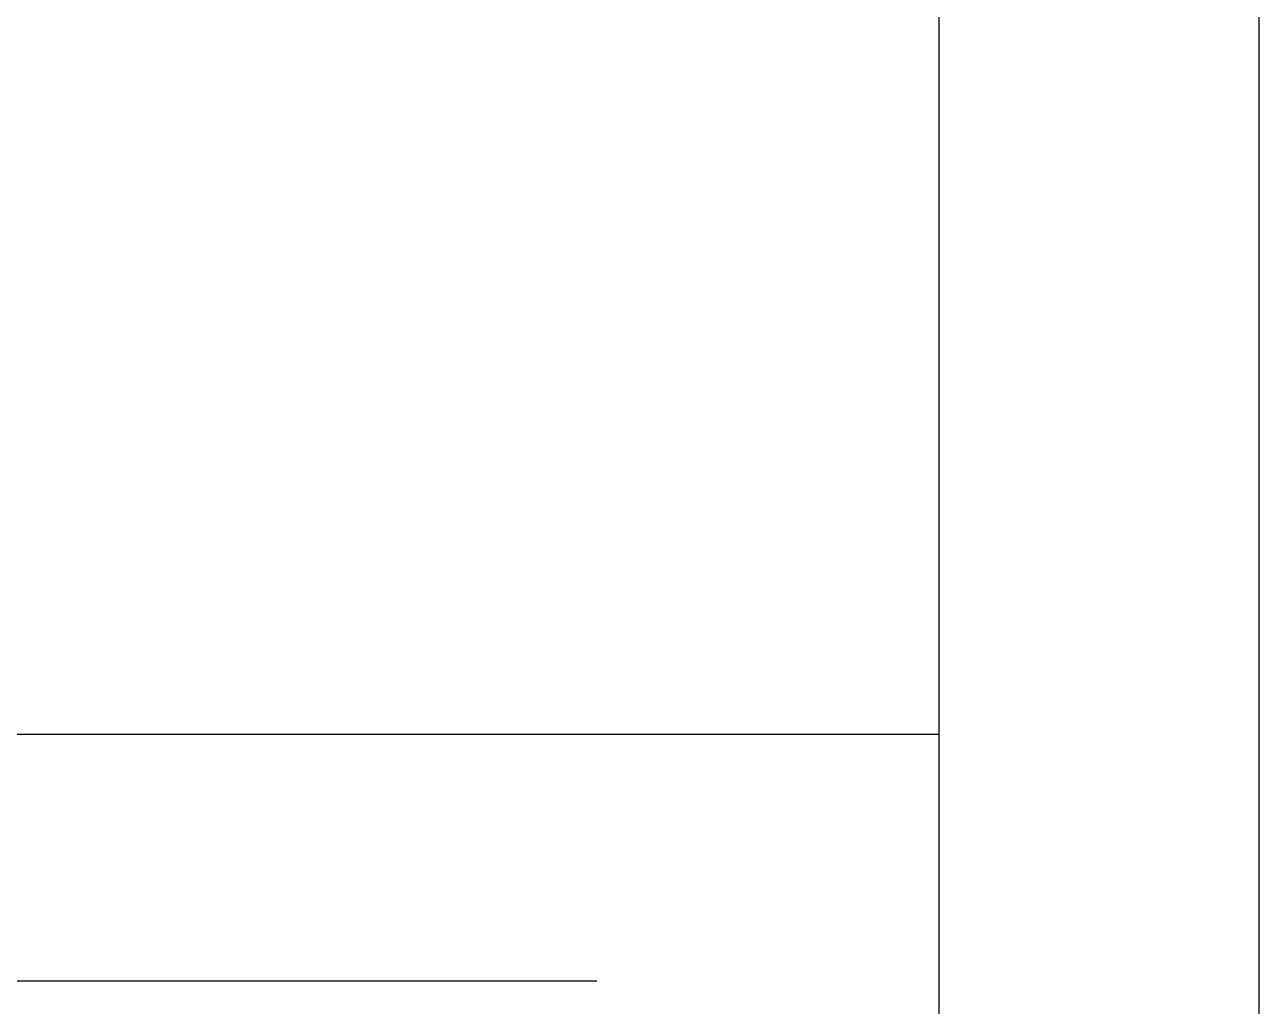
# Model space of a CAD drawing. Header units: inches. Extents: x 4138 to 127072, y -26315 to 43858.
# Drawn here: x 119660 to 120238, y 12233 to 12693 of the extents above; entities that cross this region are included whole.
import ezdxf
from ezdxf.enums import TextEntityAlignment as Align

# ---------------------------------------------------------------- set-up
doc = ezdxf.new("R2010")
doc.units = ezdxf.units.IN
doc.header["$LTSCALE"] = 50
doc.header["$MEASUREMENT"] = 0
doc.layers.add('F-SYM', color=7, linetype='Continuous')
doc.layers.add('FORM(YOURNAME)-11', color=1, linetype='Continuous')
doc.styles.add('YOURNAME', font='HY울릉도M.TTF')

# ---------------------------------------------------------------- blocks, each defined once
blk = doc.blocks.new('FORM-PLAN')
at = {"layer": 'Defpoints', "color": 158}
blk.add_line((1345.8, 44093.4), (10555.8, 44093.4), dxfattribs=at)
blk.add_lwpolyline([(-71444.2, -2284.8), (10555.8, -2284.8), (10555.8, 55115.2), (-71444.2, 55115.2)], close=True, dxfattribs=at)
at = {"layer": 'FORM(YOURNAME)-11', "color": 251}
blk.add_line((2414.8, 43322.6), (9486.8, 43322.6), dxfattribs=at)
at = {"layer": 'FORM(YOURNAME)-11', "color": 250}
blk.add_lwpolyline([(-72444.2, -3284.8), (11555.8, -3284.8), (11555.8, 56115.2), (-72444.2, 56115.2)], close=True, dxfattribs=at)
at = {"layer": 'FORM(YOURNAME)-11', "color": 3, "style": 'YOURNAME'}
for tag, height, p in [('1', 450.5, (9905.3, 18187.7)), ('2', 450.5, (9905.3, 17544.1)), ('3', 450.5, (9905.3, 16257)), ('4', 450.5, (9905.3, 14326.3)), ('5', 514.9, (9905.3, 12009.4)), ('6', 514.9, (9905.3, 9756.9)), ('7', 514.9, (9905.3, 7504.4)), ('8', 514.9, (9905.3, 5251.9)), ('9', 514.9, (9905.3, 2999.4)), ('10', 514.9, (5655, 811.3)), ('11', 514.9, (9905.3, 746.9)), ('12', 514.9, (5655, -1441.2)), ('13', 514.9, (9905.3, -1441.2))]:
    blk.add_attdef(tag, text='', height=height, dxfattribs=at).set_placement(p, align=Align.MIDDLE_RIGHT)

msp = doc.modelspace()

# ---------------------------------------------------------------- block references
at = {"layer": 'F-SYM', "xscale": 0.15, "yscale": 0.15, "zscale": 0.15}
msp.add_blockref('FORM-PLAN', (118505.02, 5746.67), dxfattribs=at)

doc.saveas('drawing.dxf')
